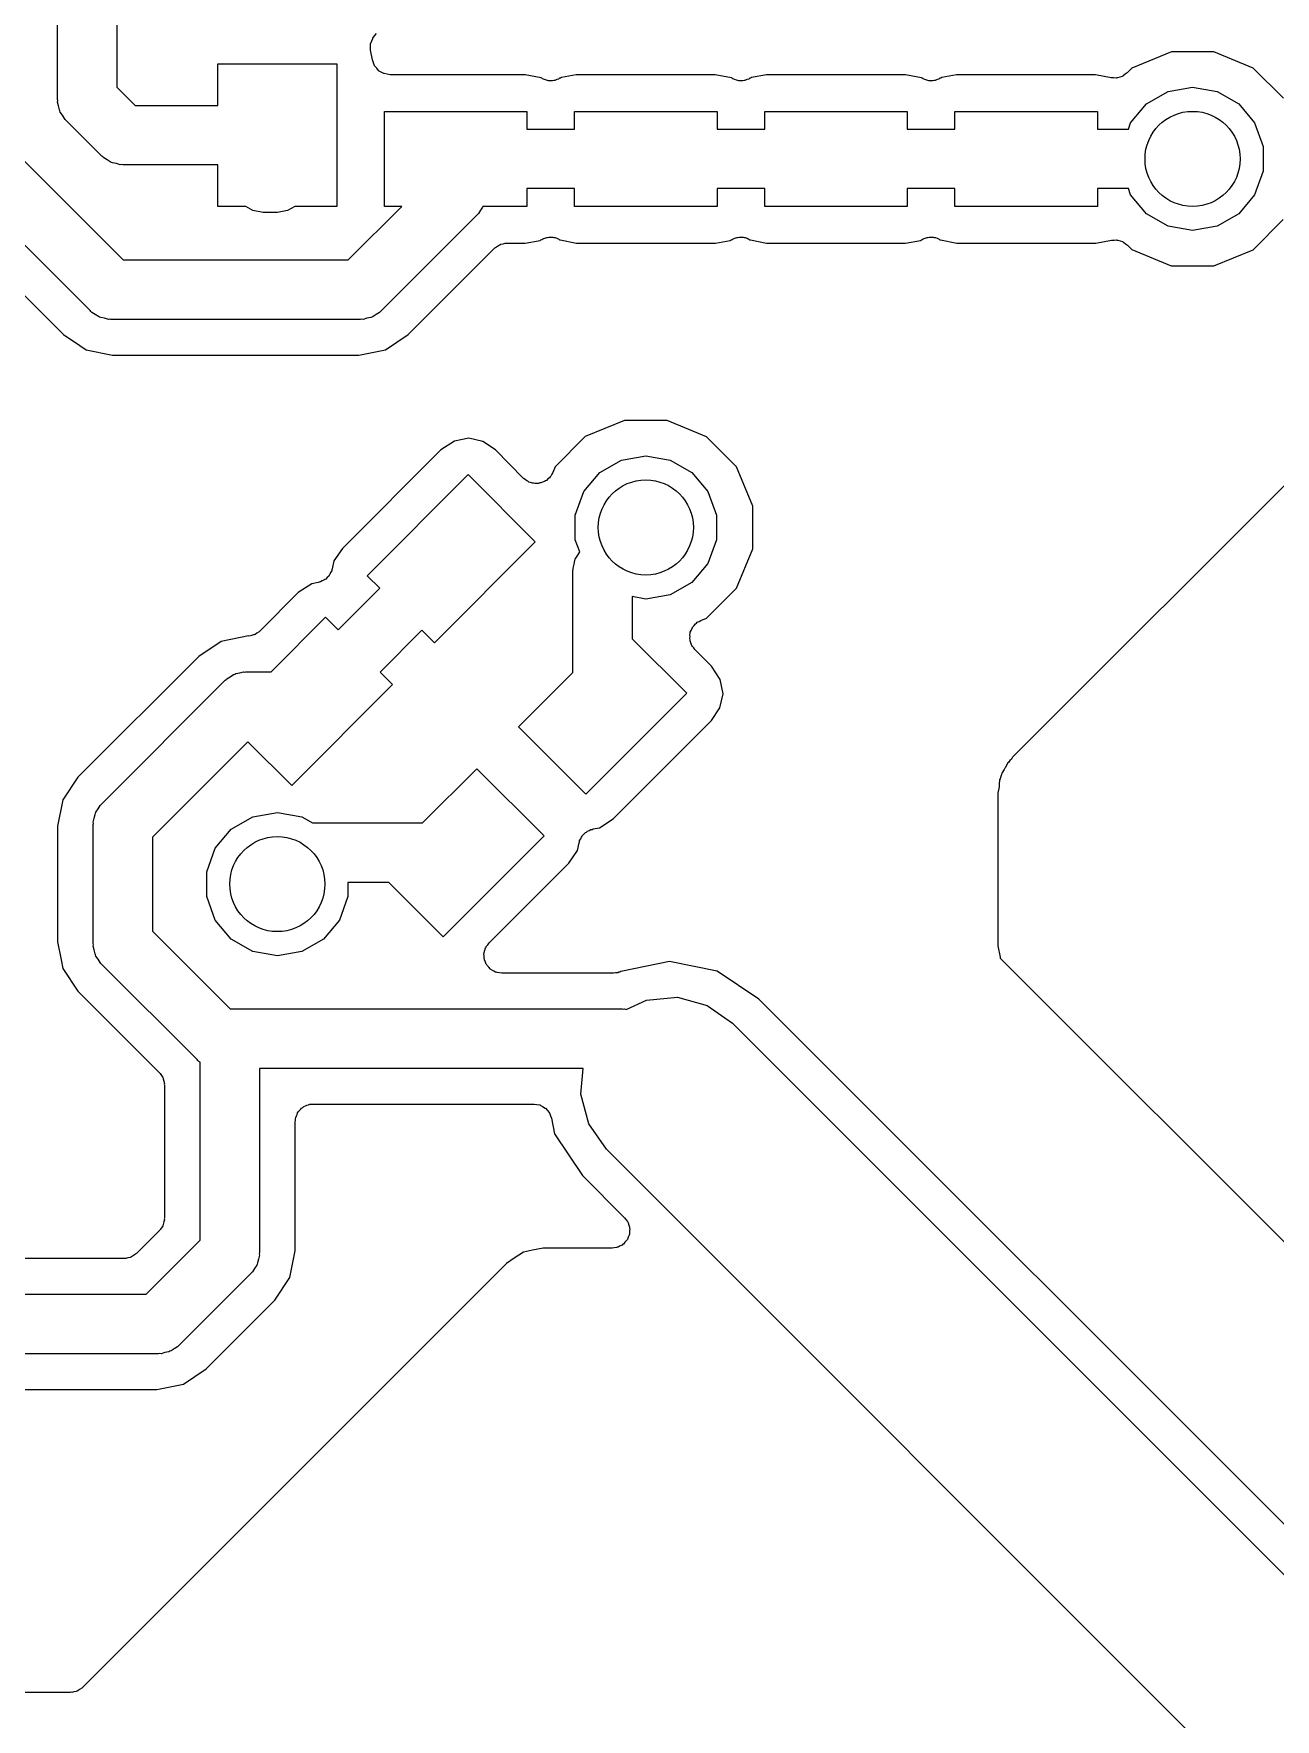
# Model space of a CAD drawing. Extents: x 132.7 to 187.3, y -127.3 to -72.7.
# Drawn here: x 163.88 to 169.1, y -109.91 to -102.82 of the extents above; entities that cross this region are included whole.
import ezdxf

# ---------------------------------------------------------------- set-up
doc = ezdxf.new("R2010")
doc.units = 0
doc.header["$MEASUREMENT"] = 0
doc.layers.add('BLACK', color=7, linetype='CONTINUOUS')

msp = doc.modelspace()

# ---------------------------------------------------------------- linework, layer by layer
at = {"layer": 'Black'}
for p, q in [((163.975, -103.1), (163.975, -102.77)), ((164.225, -102.77), (164.225, -103.048)), ((165.292, -102.866), (165.297, -102.854)), ((165.297, -102.854), (165.301, -102.843)), ((165.301, -102.842), (165.309, -102.832)), ((165.301, -102.843), (165.301, -102.842)), ((165.301, -102.842), (165.301, -102.842)), ((165.309, -102.832), (165.317, -102.823)), ((165.292, -102.867), (165.292, -102.866)), ((165.292, -102.88), (165.292, -102.867)), ((165.292, -102.867), (165.292, -102.867)), ((165.292, -102.892), (165.292, -102.88)), ((165.292, -102.893), (165.292, -102.892)), ((165.3, -102.934), (165.292, -102.893)), ((165.292, -102.893), (165.292, -102.893)), ((168.661, -102.9), (168.495, -102.968)), ((168.84, -102.9), (168.661, -102.9)), ((169.005, -102.969), (168.84, -102.9)), ((164.65, -103.125), (164.65, -102.95)), ((164.65, -102.95), (165.15, -102.95)), ((165.15, -102.95), (165.15, -103.55)), ((165.305, -102.946), (165.3, -102.934)), ((165.309, -102.958), (165.305, -102.946)), ((165.309, -102.959), (165.309, -102.958)), ((165.309, -102.958), (165.309, -102.958)), ((165.318, -102.968), (165.309, -102.959)), ((165.326, -102.978), (165.318, -102.968)), ((165.326, -102.979), (165.326, -102.978)), ((165.326, -102.978), (165.326, -102.978)), ((165.337, -102.985), (165.326, -102.979)), ((165.348, -102.991), (165.337, -102.985)), ((165.349, -102.991), (165.348, -102.991)), ((165.362, -102.993), (165.349, -102.991)), ((165.349, -102.991), (165.349, -102.991)), ((165.374, -102.996), (165.362, -102.993)), ((165.942, -102.996), (165.374, -102.996)), ((166.01, -103.009), (165.942, -102.996)), ((166.157, -102.996), (166.095, -103.007)), ((166.742, -102.996), (166.157, -102.996)), ((166.81, -103.009), (166.742, -102.996)), ((166.957, -102.996), (166.895, -103.007)), ((167.542, -102.996), (166.957, -102.996)), ((167.61, -103.009), (167.542, -102.996)), ((167.757, -102.996), (167.695, -103.007)), ((168.342, -102.996), (167.757, -102.996)), ((168.407, -103.009), (168.342, -102.996)), ((168.454, -103.003), (168.444, -103.006)), ((168.456, -103.002), (168.454, -103.003)), ((168.458, -103.001), (168.456, -103.002)), ((168.467, -102.994), (168.458, -103.001)), ((168.475, -102.988), (168.467, -102.994)), ((168.495, -102.968), (168.475, -102.988)), ((169.132, -103.095), (169.005, -102.969)), ((164.225, -103.048), (164.302, -103.125)), ((166.013, -103.01), (166.01, -103.009)), ((166.016, -103.013), (166.013, -103.01)), ((166.024, -103.016), (166.016, -103.013)), ((166.032, -103.019), (166.024, -103.016)), ((166.037, -103.02), (166.032, -103.019)), ((166.041, -103.021), (166.037, -103.02)), ((166.05, -103.021), (166.041, -103.021)), ((166.058, -103.021), (166.05, -103.021)), ((166.063, -103.02), (166.058, -103.021)), ((166.067, -103.02), (166.063, -103.02)), ((166.075, -103.016), (166.067, -103.02)), ((166.083, -103.014), (166.075, -103.016)), ((166.087, -103.011), (166.083, -103.014)), ((166.091, -103.01), (166.087, -103.011)), ((166.095, -103.007), (166.091, -103.01)), ((166.813, -103.01), (166.81, -103.009)), ((166.816, -103.013), (166.813, -103.01)), ((166.824, -103.016), (166.816, -103.013)), ((166.832, -103.019), (166.824, -103.016)), ((166.837, -103.02), (166.832, -103.019)), ((166.841, -103.021), (166.837, -103.02)), ((166.85, -103.021), (166.841, -103.021)), ((166.858, -103.021), (166.85, -103.021)), ((166.863, -103.02), (166.858, -103.021)), ((166.867, -103.02), (166.863, -103.02)), ((166.875, -103.016), (166.867, -103.02)), ((166.883, -103.014), (166.875, -103.016)), ((166.887, -103.011), (166.883, -103.014)), ((166.891, -103.01), (166.887, -103.011)), ((166.895, -103.007), (166.891, -103.01)), ((167.613, -103.01), (167.61, -103.009)), ((167.616, -103.013), (167.613, -103.01)), ((167.624, -103.016), (167.616, -103.013)), ((167.632, -103.019), (167.624, -103.016)), ((167.637, -103.02), (167.632, -103.019)), ((167.641, -103.021), (167.637, -103.02)), ((167.65, -103.021), (167.641, -103.021)), ((167.658, -103.021), (167.65, -103.021)), ((167.663, -103.02), (167.658, -103.021)), ((167.667, -103.02), (167.663, -103.02)), ((167.675, -103.016), (167.667, -103.02)), ((167.683, -103.014), (167.675, -103.016)), ((167.687, -103.011), (167.683, -103.014)), ((167.691, -103.01), (167.687, -103.011)), ((167.695, -103.007), (167.691, -103.01)), ((168.418, -103.009), (168.407, -103.009)), ((168.429, -103.01), (168.418, -103.009)), ((168.431, -103.009), (168.429, -103.01)), ((168.434, -103.009), (168.431, -103.009)), ((168.444, -103.006), (168.434, -103.009)), ((168.556, -103.119), (168.647, -103.067)), ((168.647, -103.067), (168.75, -103.049)), ((168.75, -103.049), (168.853, -103.067)), ((168.853, -103.067), (168.944, -103.119)), ((163.976, -103.105), (163.975, -103.1)), ((163.975, -103.111), (163.976, -103.105)), ((163.98, -103.127), (163.975, -103.111)), ((163.983, -103.143), (163.98, -103.127)), ((163.985, -103.148), (163.983, -103.143)), ((164.302, -103.125), (164.65, -103.125)), ((168.489, -103.199), (168.556, -103.119)), ((168.944, -103.119), (169.011, -103.199)), ((163.987, -103.153), (163.985, -103.148)), ((163.996, -103.166), (163.987, -103.153)), ((164.004, -103.18), (163.996, -103.166)), ((164.008, -103.184), (164.004, -103.18)), ((164.012, -103.188), (164.008, -103.184)), ((164.162, -103.338), (164.012, -103.188)), ((165.35, -103.55), (165.35, -103.15)), ((165.35, -103.15), (165.95, -103.15)), ((165.95, -103.15), (165.95, -103.225)), ((166.15, -103.225), (166.15, -103.15)), ((166.15, -103.15), (166.75, -103.15)), ((166.75, -103.15), (166.75, -103.225)), ((166.95, -103.225), (166.95, -103.15)), ((166.95, -103.15), (167.55, -103.15)), ((167.55, -103.15), (167.55, -103.225)), ((167.75, -103.225), (167.75, -103.15)), ((167.75, -103.15), (168.35, -103.15)), ((168.35, -103.15), (168.35, -103.225)), ((168.48, -103.225), (168.489, -103.199)), ((169.011, -103.199), (169.047, -103.298)), ((165.95, -103.225), (166.15, -103.225)), ((166.75, -103.225), (166.95, -103.225)), ((167.55, -103.225), (167.75, -103.225)), ((168.35, -103.225), (168.48, -103.225)), ((163.775, -103.298), (164.252, -103.775)), ((164.166, -103.342), (164.162, -103.338)), ((164.17, -103.346), (164.166, -103.342)), ((164.184, -103.354), (164.17, -103.346)), ((164.197, -103.363), (164.184, -103.354)), ((169.047, -103.298), (169.047, -103.402)), ((164.202, -103.365), (164.197, -103.363)), ((164.207, -103.367), (164.202, -103.365)), ((164.223, -103.37), (164.207, -103.367)), ((164.239, -103.375), (164.223, -103.37)), ((164.245, -103.374), (164.239, -103.375)), ((164.25, -103.375), (164.245, -103.374)), ((164.65, -103.375), (164.25, -103.375)), ((164.65, -103.55), (164.65, -103.375)), ((169.047, -103.402), (169.011, -103.501)), ((164.112, -103.988), (163.562, -103.438)), ((166.15, -103.475), (165.95, -103.475)), ((165.95, -103.475), (165.95, -103.55)), ((166.15, -103.55), (166.15, -103.475)), ((166.95, -103.475), (166.75, -103.475)), ((166.75, -103.475), (166.75, -103.55)), ((166.95, -103.55), (166.95, -103.475)), ((167.75, -103.475), (167.55, -103.475)), ((167.55, -103.475), (167.55, -103.55)), ((167.75, -103.55), (167.75, -103.475)), ((168.48, -103.475), (168.35, -103.475)), ((168.35, -103.475), (168.35, -103.55)), ((168.489, -103.501), (168.48, -103.475)), ((163.461, -103.55), (164, -104.089)), ((164.767, -103.55), (164.65, -103.55)), ((164.797, -103.567), (164.767, -103.55)), ((164.84, -103.575), (164.797, -103.567)), ((164.943, -103.567), (164.9, -103.575)), ((164.973, -103.55), (164.943, -103.567)), ((165.15, -103.55), (164.973, -103.55)), ((165.198, -103.775), (165.423, -103.55)), ((165.423, -103.55), (165.35, -103.55)), ((165.754, -103.566), (165.746, -103.58)), ((165.763, -103.553), (165.754, -103.566)), ((165.764, -103.55), (165.763, -103.553)), ((165.95, -103.55), (165.764, -103.55)), ((166.75, -103.55), (166.15, -103.55)), ((167.55, -103.55), (166.95, -103.55)), ((168.35, -103.55), (167.75, -103.55)), ((168.556, -103.581), (168.489, -103.501)), ((169.011, -103.501), (168.944, -103.581)), ((164.9, -103.575), (164.84, -103.575)), ((165.738, -103.588), (165.338, -103.988)), ((165.742, -103.584), (165.738, -103.588)), ((165.746, -103.58), (165.742, -103.584)), ((168.647, -103.633), (168.556, -103.581)), ((168.75, -103.651), (168.647, -103.633)), ((168.853, -103.633), (168.75, -103.651)), ((168.944, -103.581), (168.853, -103.633)), ((169.005, -103.732), (169.131, -103.605)), ((165.826, -103.717), (165.834, -103.711)), ((165.834, -103.711), (165.837, -103.711)), ((165.837, -103.711), (165.84, -103.709)), ((165.84, -103.709), (165.85, -103.707)), ((165.85, -103.707), (165.859, -103.705)), ((165.859, -103.705), (165.862, -103.705)), ((165.862, -103.705), (165.866, -103.704)), ((165.866, -103.704), (165.943, -103.704)), ((165.943, -103.704), (166.005, -103.693)), ((166.005, -103.693), (166.009, -103.69)), ((166.009, -103.69), (166.013, -103.689)), ((166.013, -103.689), (166.017, -103.686)), ((166.017, -103.686), (166.025, -103.684)), ((166.025, -103.684), (166.033, -103.68)), ((166.033, -103.68), (166.037, -103.68)), ((166.037, -103.68), (166.042, -103.679)), ((166.042, -103.679), (166.05, -103.679)), ((166.05, -103.679), (166.059, -103.679)), ((166.059, -103.679), (166.063, -103.68)), ((166.063, -103.68), (166.068, -103.681)), ((166.068, -103.681), (166.076, -103.684)), ((166.076, -103.684), (166.084, -103.687)), ((166.084, -103.687), (166.087, -103.69)), ((166.087, -103.69), (166.09, -103.691)), ((166.09, -103.691), (166.158, -103.704)), ((166.158, -103.704), (166.743, -103.704)), ((166.743, -103.704), (166.805, -103.693)), ((166.805, -103.693), (166.809, -103.69)), ((166.809, -103.69), (166.813, -103.689)), ((166.813, -103.689), (166.817, -103.686)), ((166.817, -103.686), (166.825, -103.684)), ((166.825, -103.684), (166.833, -103.68)), ((166.833, -103.68), (166.837, -103.68)), ((166.837, -103.68), (166.842, -103.679)), ((166.842, -103.679), (166.85, -103.679)), ((166.85, -103.679), (166.859, -103.679)), ((166.859, -103.679), (166.863, -103.68)), ((166.863, -103.68), (166.868, -103.681)), ((166.868, -103.681), (166.876, -103.684)), ((166.876, -103.684), (166.884, -103.687)), ((166.884, -103.687), (166.887, -103.69)), ((166.887, -103.69), (166.89, -103.691)), ((166.89, -103.691), (166.958, -103.704)), ((166.958, -103.704), (167.543, -103.704)), ((167.543, -103.704), (167.605, -103.693)), ((167.605, -103.693), (167.609, -103.69)), ((167.609, -103.69), (167.613, -103.689)), ((167.613, -103.689), (167.617, -103.686)), ((167.617, -103.686), (167.625, -103.684)), ((167.625, -103.684), (167.633, -103.68)), ((167.633, -103.68), (167.637, -103.68)), ((167.637, -103.68), (167.642, -103.679)), ((167.642, -103.679), (167.65, -103.679)), ((167.65, -103.679), (167.659, -103.679)), ((167.659, -103.679), (167.663, -103.68)), ((167.663, -103.68), (167.668, -103.681)), ((167.668, -103.681), (167.676, -103.684)), ((167.676, -103.684), (167.684, -103.687)), ((167.684, -103.687), (167.687, -103.69)), ((167.687, -103.69), (167.69, -103.691)), ((167.69, -103.691), (167.758, -103.704)), ((167.758, -103.704), (168.343, -103.704)), ((168.343, -103.704), (168.409, -103.692)), ((168.409, -103.692), (168.42, -103.692)), ((168.42, -103.692), (168.43, -103.691)), ((168.43, -103.691), (168.432, -103.692)), ((168.432, -103.692), (168.435, -103.692)), ((168.435, -103.692), (168.445, -103.695)), ((168.445, -103.695), (168.455, -103.698)), ((168.455, -103.698), (168.457, -103.699)), ((168.457, -103.699), (168.46, -103.7)), ((168.46, -103.7), (168.468, -103.707)), ((168.468, -103.707), (168.476, -103.713)), ((164.252, -103.775), (165.198, -103.775)), ((165.45, -104.089), (165.813, -103.726)), ((165.813, -103.726), (165.815, -103.724)), ((165.815, -103.724), (165.817, -103.722)), ((165.817, -103.722), (165.826, -103.717)), ((168.476, -103.713), (168.495, -103.731)), ((168.495, -103.731), (168.66, -103.8)), ((168.839, -103.8), (169.005, -103.732)), ((168.66, -103.8), (168.839, -103.8)), ((164.116, -103.992), (164.112, -103.988)), ((164.12, -103.996), (164.116, -103.992)), ((164.134, -104.004), (164.12, -103.996)), ((165.33, -103.996), (165.316, -104.004)), ((165.334, -103.992), (165.33, -103.996)), ((165.338, -103.988), (165.334, -103.992)), ((164.147, -104.013), (164.134, -104.004)), ((164.152, -104.015), (164.147, -104.013)), ((164.157, -104.017), (164.152, -104.015)), ((164.173, -104.02), (164.157, -104.017)), ((164.189, -104.025), (164.173, -104.02)), ((164.195, -104.024), (164.189, -104.025)), ((164.2, -104.025), (164.195, -104.024)), ((165.25, -104.025), (164.2, -104.025)), ((165.255, -104.024), (165.25, -104.025)), ((165.261, -104.025), (165.255, -104.024)), ((165.277, -104.02), (165.261, -104.025)), ((165.293, -104.017), (165.277, -104.02)), ((165.298, -104.015), (165.293, -104.017)), ((165.303, -104.013), (165.298, -104.015)), ((165.316, -104.004), (165.303, -104.013)), ((164, -104.089), (164.069, -104.135)), ((164.069, -104.135), (164.069, -104.135)), ((164.069, -104.135), (164.095, -104.153)), ((165.355, -104.153), (165.45, -104.089)), ((169.778, -104.081), (167.993, -105.866)), ((164.095, -104.153), (164.207, -104.175)), ((164.207, -104.175), (165.243, -104.175)), ((165.243, -104.175), (165.355, -104.153)), ((166.361, -104.45), (166.195, -104.518)), ((166.54, -104.45), (166.361, -104.45)), ((166.705, -104.519), (166.54, -104.45)), ((165.645, -104.537), (165.588, -104.574)), ((165.705, -104.525), (165.645, -104.537)), ((165.764, -104.538), (165.705, -104.525)), ((165.817, -104.574), (165.764, -104.538)), ((166.195, -104.518), (166.069, -104.645)), ((166.832, -104.645), (166.705, -104.519)), ((165.588, -104.574), (165.174, -104.988)), ((165.936, -104.694), (165.817, -104.574)), ((166.256, -104.669), (166.347, -104.617)), ((166.347, -104.617), (166.45, -104.599)), ((166.45, -104.599), (166.553, -104.617)), ((166.553, -104.617), (166.644, -104.669)), ((165.278, -105.103), (165.703, -104.678)), ((165.703, -104.678), (165.985, -104.961)), ((165.943, -104.698), (165.936, -104.694)), ((165.949, -104.704), (165.943, -104.698)), ((165.954, -104.706), (165.949, -104.704)), ((166.028, -104.704), (166.024, -104.707)), ((166.032, -104.702), (166.028, -104.704)), ((166.038, -104.696), (166.032, -104.702)), ((166.045, -104.691), (166.038, -104.696)), ((166.047, -104.687), (166.045, -104.691)), ((166.051, -104.684), (166.047, -104.687)), ((166.054, -104.676), (166.051, -104.684)), ((166.059, -104.669), (166.054, -104.676)), ((166.069, -104.645), (166.059, -104.669)), ((166.189, -104.749), (166.256, -104.669)), ((166.644, -104.669), (166.711, -104.749)), ((166.9, -104.811), (166.832, -104.645)), ((165.958, -104.709), (165.954, -104.706)), ((165.965, -104.711), (165.958, -104.709)), ((165.973, -104.714), (165.965, -104.711)), ((165.978, -104.714), (165.973, -104.714)), ((165.983, -104.715), (165.978, -104.714)), ((165.991, -104.715), (165.983, -104.715)), ((165.999, -104.715), (165.991, -104.715)), ((166.004, -104.713), (165.999, -104.715)), ((166.009, -104.713), (166.004, -104.713)), ((166.016, -104.71), (166.009, -104.713)), ((166.024, -104.707), (166.016, -104.71)), ((166.153, -104.848), (166.189, -104.749)), ((166.711, -104.749), (166.747, -104.848)), ((166.9, -104.99), (166.9, -104.811)), ((166.153, -104.952), (166.153, -104.848)), ((166.747, -104.848), (166.747, -104.952)), ((165.174, -104.988), (165.138, -105.041)), ((165.985, -104.961), (165.561, -105.385)), ((166.172, -105.003), (166.153, -104.952)), ((166.747, -104.952), (166.711, -105.051)), ((165.138, -105.041), (165.131, -105.074)), ((166.144, -105.071), (166.148, -105.055)), ((166.148, -105.055), (166.151, -105.039)), ((166.151, -105.039), (166.153, -105.034)), ((166.153, -105.034), (166.155, -105.029)), ((166.155, -105.029), (166.164, -105.016)), ((166.164, -105.016), (166.172, -105.003)), ((166.711, -105.051), (166.644, -105.131)), ((166.831, -105.155), (166.9, -104.99)), ((165.076, -105.13), (165.072, -105.132)), ((165.081, -105.129), (165.076, -105.13)), ((165.088, -105.125), (165.081, -105.129)), ((165.096, -105.122), (165.088, -105.125)), ((165.1, -105.119), (165.096, -105.122)), ((165.104, -105.117), (165.1, -105.119)), ((165.109, -105.111), (165.104, -105.117)), ((165.116, -105.105), (165.109, -105.111)), ((165.118, -105.101), (165.116, -105.105)), ((165.121, -105.098), (165.118, -105.101)), ((165.124, -105.09), (165.121, -105.098)), ((165.129, -105.083), (165.124, -105.09)), ((165.131, -105.074), (165.129, -105.078)), ((165.129, -105.078), (165.129, -105.083)), ((165.331, -105.156), (165.278, -105.103)), ((166.143, -105.082), (166.144, -105.076)), ((166.143, -105.51), (166.143, -105.082)), ((166.144, -105.076), (166.144, -105.071)), ((164.988, -105.174), (164.828, -105.335)), ((165.045, -105.137), (164.988, -105.174)), ((165.072, -105.132), (165.045, -105.137)), ((165.156, -105.331), (165.331, -105.156)), ((166.45, -105.201), (166.393, -105.191)), ((166.393, -105.191), (166.393, -105.369)), ((166.553, -105.183), (166.45, -105.201)), ((166.644, -105.131), (166.553, -105.183)), ((166.705, -105.282), (166.831, -105.155)), ((164.823, -105.339), (164.814, -105.344)), ((164.825, -105.337), (164.823, -105.339)), ((164.828, -105.335), (164.825, -105.337)), ((164.874, -105.507), (165.103, -105.278)), ((165.103, -105.278), (165.156, -105.331)), ((165.508, -105.332), (165.332, -105.508)), ((165.561, -105.385), (165.508, -105.332)), ((166.637, -105.341), (166.641, -105.334)), ((166.637, -105.346), (166.637, -105.341)), ((166.641, -105.334), (166.643, -105.326)), ((166.643, -105.326), (166.646, -105.322)), ((166.646, -105.322), (166.648, -105.318)), ((166.648, -105.318), (166.654, -105.312)), ((166.654, -105.312), (166.659, -105.305)), ((166.659, -105.305), (166.663, -105.303)), ((166.663, -105.303), (166.666, -105.299)), ((166.666, -105.299), (166.674, -105.296)), ((166.674, -105.296), (166.681, -105.292)), ((166.681, -105.292), (166.705, -105.282)), ((164.664, -105.379), (164.569, -105.443)), ((164.778, -105.356), (164.664, -105.379)), ((164.781, -105.357), (164.778, -105.356)), ((164.791, -105.354), (164.781, -105.357)), ((164.8, -105.352), (164.791, -105.354)), ((164.803, -105.351), (164.8, -105.352)), ((164.806, -105.35), (164.803, -105.351)), ((164.814, -105.344), (164.806, -105.35)), ((166.393, -105.369), (166.622, -105.597)), ((166.635, -105.351), (166.637, -105.346)), ((166.636, -105.359), (166.635, -105.351)), ((166.635, -105.367), (166.636, -105.359)), ((166.636, -105.372), (166.635, -105.367)), ((166.636, -105.377), (166.636, -105.372)), ((166.639, -105.385), (166.636, -105.377)), ((166.642, -105.393), (166.639, -105.385)), ((166.644, -105.397), (166.642, -105.393)), ((166.646, -105.401), (166.644, -105.397)), ((166.652, -105.407), (166.646, -105.401)), ((166.656, -105.414), (166.652, -105.407)), ((166.726, -105.483), (166.656, -105.414)), ((164.569, -105.443), (164.061, -105.95)), ((166.763, -105.54), (166.726, -105.483)), ((164.162, -106.062), (164.68, -105.543)), ((164.68, -105.543), (164.684, -105.54)), ((164.684, -105.54), (164.688, -105.536)), ((164.688, -105.536), (164.702, -105.528)), ((164.702, -105.528), (164.715, -105.519)), ((164.715, -105.519), (164.721, -105.517)), ((164.721, -105.517), (164.725, -105.514)), ((164.725, -105.514), (164.742, -105.512)), ((164.742, -105.512), (164.757, -105.507)), ((164.757, -105.507), (164.763, -105.508)), ((164.763, -105.508), (164.768, -105.507)), ((164.768, -105.507), (164.874, -105.507)), ((165.332, -105.508), (165.385, -105.561)), ((165.915, -105.739), (166.143, -105.51)), ((166.775, -105.6), (166.763, -105.54)), ((165.385, -105.561), (164.961, -105.985)), ((166.622, -105.597), (166.197, -106.022)), ((166.762, -105.659), (166.775, -105.6)), ((166.726, -105.712), (166.762, -105.659)), ((166.197, -106.022), (165.915, -105.739)), ((166.312, -106.126), (166.726, -105.712)), ((164.776, -105.801), (164.375, -106.202)), ((164.961, -105.985), (164.776, -105.801)), ((167.963, -105.909), (167.96, -105.913)), ((167.972, -105.891), (167.963, -105.909)), ((167.975, -105.888), (167.972, -105.891)), ((167.981, -105.88), (167.975, -105.888)), ((167.988, -105.874), (167.981, -105.88)), ((167.993, -105.866), (167.988, -105.874)), ((164.061, -105.95), (163.997, -106.045)), ((165.51, -106.143), (165.739, -105.915)), ((165.739, -105.915), (166.022, -106.197)), ((167.937, -105.98), (167.936, -105.986)), ((167.938, -105.961), (167.937, -105.98)), ((167.94, -105.957), (167.938, -105.961)), ((167.943, -105.948), (167.94, -105.957)), ((167.946, -105.939), (167.943, -105.948)), ((167.947, -105.934), (167.946, -105.939)), ((167.958, -105.918), (167.947, -105.934)), ((167.96, -105.913), (167.958, -105.918)), ((163.997, -106.045), (163.975, -106.157)), ((167.936, -105.991), (167.931, -106.017)), ((167.931, -106.017), (167.931, -106.659)), ((167.936, -105.986), (167.936, -105.991)), ((164.13, -106.123), (164.133, -106.107)), ((164.133, -106.107), (164.135, -106.102)), ((164.135, -106.102), (164.137, -106.097)), ((164.137, -106.097), (164.146, -106.084)), ((164.146, -106.084), (164.154, -106.07)), ((164.154, -106.07), (164.158, -106.066)), ((164.158, -106.066), (164.162, -106.062)), ((164.706, -106.169), (164.797, -106.117)), ((164.797, -106.117), (164.9, -106.099)), ((164.9, -106.099), (165.003, -106.117)), ((165.003, -106.117), (165.048, -106.143)), ((163.975, -106.157), (163.975, -106.643)), ((164.125, -106.139), (164.13, -106.123)), ((164.126, -106.145), (164.125, -106.139)), ((164.125, -106.15), (164.126, -106.145)), ((164.125, -106.65), (164.125, -106.15)), ((164.639, -106.249), (164.706, -106.169)), ((165.048, -106.143), (165.51, -106.143)), ((166.184, -106.195), (166.191, -106.189)), ((166.191, -106.189), (166.196, -106.183)), ((166.196, -106.183), (166.2, -106.181)), ((166.2, -106.181), (166.204, -106.178)), ((166.204, -106.178), (166.212, -106.175)), ((166.212, -106.175), (166.219, -106.171)), ((166.219, -106.171), (166.224, -106.17)), ((166.224, -106.17), (166.228, -106.168)), ((166.228, -106.168), (166.255, -106.163)), ((166.255, -106.163), (166.312, -106.126)), ((164.375, -106.202), (164.375, -106.598)), ((164.603, -106.348), (164.639, -106.249)), ((166.022, -106.197), (165.597, -106.622)), ((166.126, -106.312), (166.162, -106.259)), ((166.162, -106.259), (166.169, -106.226)), ((166.169, -106.226), (166.171, -106.222)), ((166.171, -106.217), (166.176, -106.21)), ((166.171, -106.222), (166.171, -106.217)), ((166.176, -106.21), (166.179, -106.202)), ((166.179, -106.202), (166.182, -106.199)), ((166.182, -106.199), (166.184, -106.195)), ((165.791, -106.647), (166.126, -106.312)), ((164.603, -106.452), (164.603, -106.348)), ((165.369, -106.393), (165.197, -106.393)), ((165.197, -106.393), (165.197, -106.452)), ((165.597, -106.622), (165.369, -106.393)), ((164.639, -106.551), (164.603, -106.452)), ((165.197, -106.452), (165.161, -106.551)), ((164.375, -106.598), (164.702, -106.925)), ((164.706, -106.631), (164.639, -106.551)), ((165.161, -106.551), (165.094, -106.631)), ((163.975, -106.643), (163.99, -106.719)), ((164.126, -106.655), (164.125, -106.65)), ((164.125, -106.661), (164.126, -106.655)), ((164.13, -106.677), (164.125, -106.661)), ((164.133, -106.693), (164.13, -106.677)), ((164.797, -106.683), (164.706, -106.631)), ((164.9, -106.701), (164.797, -106.683)), ((165.003, -106.683), (164.9, -106.701)), ((165.094, -106.631), (165.003, -106.683)), ((165.769, -106.693), (165.77, -106.69)), ((165.77, -106.687), (165.773, -106.678)), ((165.77, -106.69), (165.77, -106.687)), ((165.773, -106.678), (165.776, -106.668)), ((165.776, -106.668), (165.778, -106.666)), ((165.778, -106.666), (165.779, -106.662)), ((165.779, -106.662), (165.785, -106.655)), ((165.785, -106.655), (165.791, -106.647)), ((167.931, -106.659), (167.94, -106.707)), ((163.99, -106.719), (163.99, -106.719)), ((163.99, -106.719), (163.997, -106.755)), ((163.997, -106.755), (164.061, -106.85)), ((164.135, -106.698), (164.133, -106.693)), ((164.137, -106.703), (164.135, -106.698)), ((164.146, -106.716), (164.137, -106.703)), ((164.154, -106.73), (164.146, -106.716)), ((164.158, -106.734), (164.154, -106.73)), ((164.162, -106.738), (164.158, -106.734)), ((164.562, -107.138), (164.162, -106.738)), ((165.77, -106.703), (165.769, -106.693)), ((165.77, -106.713), (165.77, -106.703)), ((165.771, -106.716), (165.77, -106.713)), ((165.771, -106.719), (165.771, -106.716)), ((165.775, -106.728), (165.771, -106.719)), ((165.779, -106.737), (165.775, -106.728)), ((165.781, -106.74), (165.779, -106.737)), ((165.782, -106.743), (165.781, -106.74)), ((165.789, -106.75), (165.782, -106.743)), ((165.795, -106.757), (165.789, -106.75)), ((165.798, -106.759), (165.795, -106.757)), ((165.801, -106.761), (165.798, -106.759)), ((166.55, -106.726), (166.345, -106.767)), ((166.75, -106.766), (166.55, -106.726)), ((167.94, -106.707), (167.94, -106.707)), ((167.94, -106.707), (167.94, -106.707)), ((167.94, -106.707), (167.941, -106.711)), ((167.941, -106.711), (183.251, -122.02)), ((165.81, -106.766), (165.801, -106.761)), ((165.818, -106.77), (165.81, -106.766)), ((165.821, -106.771), (165.818, -106.77)), ((165.824, -106.772), (165.821, -106.771)), ((165.834, -106.773), (165.824, -106.772)), ((165.844, -106.775), (165.834, -106.773)), ((166.314, -106.775), (165.844, -106.775)), ((166.323, -106.773), (166.314, -106.775)), ((166.332, -106.773), (166.323, -106.773)), ((166.336, -106.771), (166.332, -106.773)), ((166.34, -106.77), (166.336, -106.771)), ((166.345, -106.767), (166.34, -106.77)), ((166.926, -106.884), (166.75, -106.766)), ((164.061, -106.85), (164.403, -107.192)), ((166.368, -106.927), (166.453, -106.888)), ((166.453, -106.888), (166.583, -106.876)), ((166.583, -106.876), (166.708, -106.91)), ((183.539, -123.496), (166.926, -106.884)), ((164.702, -106.925), (166.35, -106.925)), ((166.35, -106.925), (166.355, -106.926)), ((166.355, -106.926), (166.361, -106.925)), ((166.361, -106.925), (166.368, -106.927)), ((166.708, -106.91), (166.815, -106.985)), ((166.815, -106.985), (184.185, -124.355)), ((164.566, -107.142), (164.562, -107.138)), ((164.57, -107.146), (164.566, -107.142)), ((164.575, -107.149), (164.57, -107.146)), ((164.575, -107.898), (164.575, -107.149)), ((166.186, -107.175), (164.825, -107.175)), ((164.825, -107.175), (164.825, -107.95)), ((166.176, -107.283), (166.186, -107.175)), ((164.403, -107.192), (164.405, -107.195)), ((164.405, -107.195), (164.407, -107.197)), ((164.407, -107.197), (164.412, -107.205)), ((164.412, -107.205), (164.418, -107.213)), ((164.418, -107.213), (164.419, -107.216)), ((164.419, -107.216), (164.42, -107.219)), ((164.42, -107.219), (164.422, -107.229)), ((164.422, -107.229), (164.425, -107.238)), ((164.425, -107.238), (164.424, -107.242)), ((164.424, -107.242), (164.425, -107.245)), ((164.425, -107.245), (164.425, -107.805)), ((165.024, -107.33), (165.031, -107.328)), ((165.031, -107.328), (165.037, -107.326)), ((165.037, -107.326), (165.044, -107.326)), ((165.044, -107.326), (165.05, -107.325)), ((165.05, -107.325), (165.98, -107.325)), ((165.98, -107.325), (165.992, -107.327)), ((165.992, -107.327), (166.004, -107.329)), ((166.21, -107.408), (166.176, -107.283)), ((164.975, -107.4), (164.976, -107.394)), ((164.976, -107.387), (164.978, -107.381)), ((164.976, -107.394), (164.976, -107.387)), ((164.978, -107.381), (164.98, -107.374)), ((164.98, -107.374), (164.983, -107.369)), ((164.983, -107.369), (164.985, -107.362)), ((164.985, -107.362), (164.989, -107.357)), ((164.989, -107.357), (164.993, -107.352)), ((164.993, -107.352), (164.998, -107.348)), ((164.998, -107.348), (165.002, -107.343)), ((165.002, -107.343), (165.007, -107.339)), ((165.007, -107.339), (165.012, -107.335)), ((165.012, -107.335), (165.019, -107.333)), ((165.019, -107.333), (165.024, -107.33)), ((166.004, -107.329), (166.005, -107.329)), ((166.005, -107.329), (166.005, -107.33)), ((166.005, -107.33), (166.016, -107.336)), ((166.016, -107.336), (166.027, -107.342)), ((166.027, -107.342), (166.027, -107.342)), ((166.027, -107.342), (166.028, -107.343)), ((166.028, -107.343), (166.036, -107.352)), ((166.036, -107.352), (166.044, -107.361)), ((166.044, -107.361), (166.044, -107.362)), ((166.044, -107.362), (166.045, -107.362)), ((166.045, -107.362), (166.049, -107.374)), ((166.049, -107.374), (166.053, -107.385)), ((166.053, -107.385), (166.066, -107.45)), ((164.975, -107.943), (164.975, -107.4)), ((166.066, -107.45), (166.184, -107.626)), ((166.285, -107.515), (166.21, -107.408)), ((183.545, -124.775), (166.285, -107.515)), ((166.184, -107.626), (166.361, -107.803)), ((164.422, -107.821), (164.42, -107.831)), ((164.425, -107.812), (164.422, -107.821)), ((164.425, -107.805), (164.424, -107.808)), ((164.424, -107.808), (164.425, -107.812)), ((166.361, -107.803), (166.366, -107.811)), ((166.366, -107.811), (166.373, -107.819)), ((166.373, -107.819), (166.374, -107.822)), ((166.374, -107.822), (166.376, -107.825)), ((164.403, -107.858), (164.308, -107.953)), ((164.405, -107.855), (164.403, -107.858)), ((164.407, -107.853), (164.405, -107.855)), ((164.412, -107.845), (164.407, -107.853)), ((164.418, -107.837), (164.412, -107.845)), ((164.419, -107.834), (164.418, -107.837)), ((164.42, -107.831), (164.419, -107.834)), ((166.373, -107.894), (166.371, -107.896)), ((166.376, -107.885), (166.373, -107.894)), ((166.376, -107.825), (166.378, -107.834)), ((166.38, -107.876), (166.376, -107.885)), ((166.378, -107.834), (166.382, -107.843)), ((166.381, -107.872), (166.38, -107.876)), ((166.382, -107.869), (166.381, -107.872)), ((166.382, -107.843), (166.382, -107.847)), ((166.382, -107.847), (166.383, -107.85)), ((166.383, -107.85), (166.382, -107.86)), ((166.382, -107.86), (166.382, -107.869)), ((164.295, -107.962), (164.287, -107.968)), ((164.303, -107.957), (164.295, -107.962)), ((164.305, -107.955), (164.303, -107.957)), ((164.308, -107.953), (164.305, -107.955)), ((164.348, -108.125), (164.575, -107.898)), ((164.825, -107.961), (164.82, -107.977)), ((164.825, -107.95), (164.824, -107.955)), ((164.824, -107.955), (164.825, -107.961)), ((164.957, -108.033), (164.975, -107.943)), ((165.935, -107.948), (165.896, -107.973)), ((165.973, -107.94), (165.935, -107.948)), ((166.018, -107.931), (165.973, -107.94)), ((165.973, -107.94), (165.973, -107.94)), ((166.308, -107.931), (166.018, -107.931)), ((166.317, -107.93), (166.308, -107.931)), ((166.327, -107.929), (166.317, -107.93)), ((166.33, -107.927), (166.327, -107.929)), ((166.333, -107.927), (166.33, -107.927)), ((166.342, -107.922), (166.333, -107.927)), ((166.351, -107.918), (166.342, -107.922)), ((166.353, -107.915), (166.351, -107.918)), ((166.356, -107.914), (166.353, -107.915)), ((166.362, -107.906), (166.356, -107.914)), ((166.369, -107.899), (166.362, -107.906)), ((166.371, -107.896), (166.369, -107.899)), ((164.255, -107.975), (163.345, -107.975)), ((165.864, -107.995), (164.081, -109.778)), ((164.258, -107.974), (164.255, -107.975)), ((164.262, -107.975), (164.258, -107.974)), ((164.271, -107.972), (164.262, -107.975)), ((164.281, -107.97), (164.271, -107.972)), ((164.284, -107.969), (164.281, -107.97)), ((164.287, -107.968), (164.284, -107.969)), ((164.792, -108.034), (164.788, -108.038)), ((164.796, -108.03), (164.792, -108.034)), ((164.804, -108.016), (164.796, -108.03)), ((164.813, -108.003), (164.804, -108.016)), ((164.815, -107.998), (164.813, -108.003)), ((164.817, -107.993), (164.815, -107.998)), ((164.82, -107.977), (164.817, -107.993)), ((164.953, -108.055), (164.957, -108.033)), ((165.896, -107.973), (165.864, -107.995)), ((165.896, -107.973), (165.896, -107.973)), ((165.896, -107.973), (165.896, -107.973)), ((164.788, -108.038), (164.488, -108.338)), ((164.889, -108.15), (164.953, -108.055)), ((163.252, -108.125), (164.348, -108.125)), ((164.6, -108.439), (164.889, -108.15)), ((164.4, -108.375), (163.2, -108.375)), ((164.405, -108.374), (164.4, -108.375)), ((164.411, -108.375), (164.405, -108.374)), ((164.427, -108.37), (164.411, -108.375)), ((164.443, -108.367), (164.427, -108.37)), ((164.448, -108.365), (164.443, -108.367)), ((164.453, -108.363), (164.448, -108.365)), ((164.466, -108.354), (164.453, -108.363)), ((164.48, -108.346), (164.466, -108.354)), ((164.484, -108.342), (164.48, -108.346)), ((164.488, -108.338), (164.484, -108.342)), ((164.505, -108.503), (164.6, -108.439)), ((163.207, -108.525), (164.393, -108.525)), ((164.393, -108.525), (164.505, -108.503)), ((164.028, -109.8), (162.425, -109.8)), ((164.032, -109.799), (164.028, -109.8)), ((164.035, -109.8), (164.032, -109.799)), ((164.044, -109.797), (164.035, -109.8)), ((164.054, -109.795), (164.044, -109.797)), ((164.057, -109.794), (164.054, -109.795)), ((164.06, -109.793), (164.057, -109.794)), ((164.068, -109.787), (164.06, -109.793)), ((164.077, -109.782), (164.068, -109.787)), ((164.079, -109.78), (164.077, -109.782)), ((164.081, -109.778), (164.079, -109.78))]:
    msp.add_line(p, q, dxfattribs=at)
for centre in [(168.75, -103.35), (166.45, -104.9), (164.9, -106.4)]:
    msp.add_circle(centre, 0.2, dxfattribs=at)

doc.saveas('drawing.dxf')
